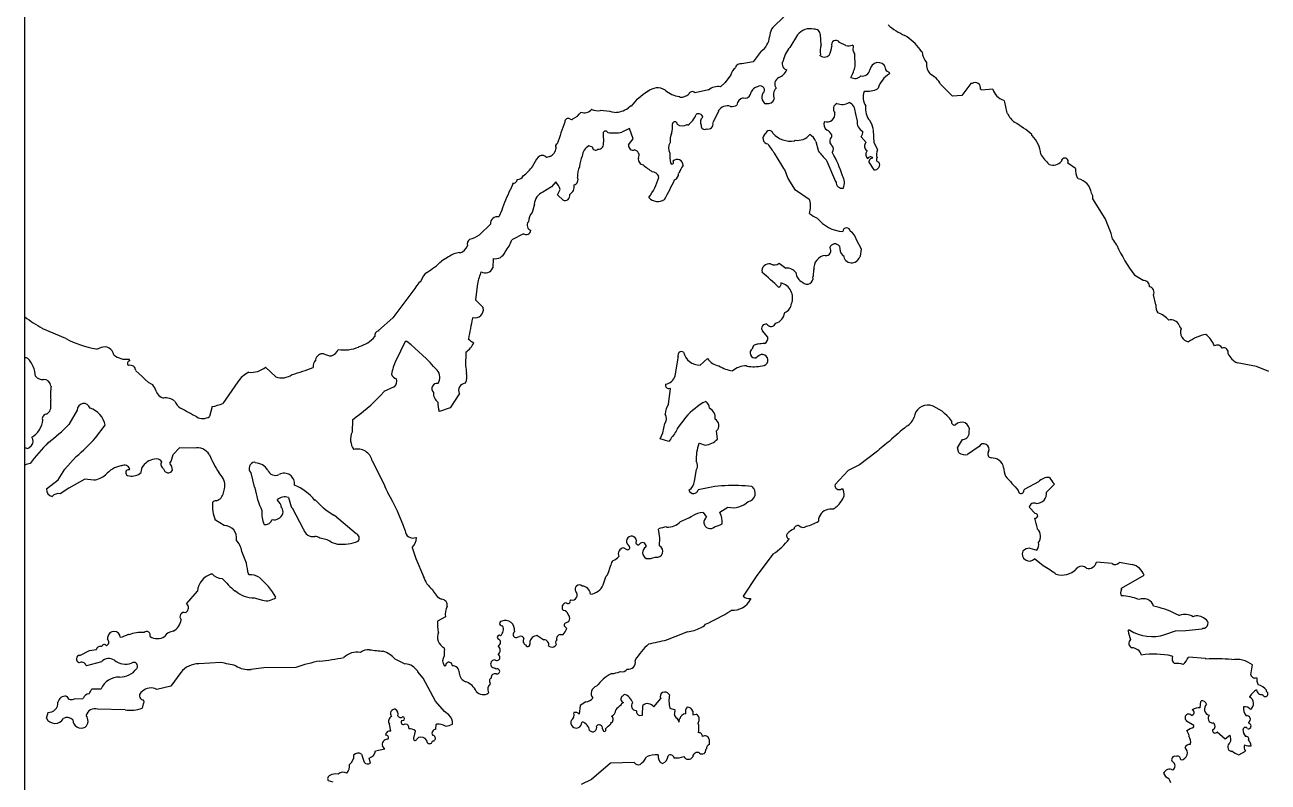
# Model space of a CAD drawing. Header units: millimetres. Extents: x -533 to 177, y -363 to 363.
# Drawn here: x -177.3 to 0.5, y -248.6 to -140.4 of the extents above; entities that cross this region are included whole.
import ezdxf

# ---------------------------------------------------------------- set-up
doc = ezdxf.new("R2010")
doc.units = ezdxf.units.MM

msp = doc.modelspace()

# ---------------------------------------------------------------- linework, layer by layer
at = {"color": 7, "linetype": 'Continuous', "lineweight": 25}
for p, q in [((-177.25, -357.5), (-177.25, 357.5)), ((-67.15, -137.62), (-70.32, -140.72)), ((-70.32, -140.72), (-70.52, -140.97)), ((-66.78, -141.79), (-67.91, -143.58)), ((-63.4, -143.2), (-63.52, -141.79)), ((-51.12, -142.07), (-51.46, -141.89)), ((-59.89, -143.28), (-60.82, -142.88)), ((-58.8, -143.41), (-58.97, -143.25)), ((-58.86, -143.98), (-58.8, -143.41)), ((-73.12, -145.64), (-74.78, -145.94)), ((-71.99, -144.11), (-73.12, -145.64)), ((-68.86, -145.53), (-68.94, -145.61)), ((-63.61, -144.71), (-63.53, -144.63)), ((-63.52, -144.8), (-63.61, -144.71)), ((-58.76, -144.26), (-58.86, -143.98)), ((-58.6, -144.49), (-58.76, -144.26)), ((-58.55, -146.25), (-58.6, -144.49)), ((-48.99, -144.23), (-49.07, -144.15)), ((-76.33, -147.49), (-77.13, -148.6)), ((-54.17, -146.73), (-54.2, -146.47)), ((-54.05, -146.96), (-54.17, -146.73)), ((-53.59, -147.2), (-54.05, -146.96)), ((-53.67, -147.37), (-53.59, -147.2)), ((-77.13, -148.6), (-77.79, -149.2)), ((-44.64, -150.55), (-46.35, -148.84)), ((-42.01, -148.73), (-43.3, -150.43)), ((-41.93, -148.72), (-42.01, -148.73)), ((-41.84, -148.72), (-41.93, -148.72)), ((-83.6, -150.7), (-83.69, -150.61)), ((-79.53, -149.66), (-81.44, -150.05)), ((-57.28, -149.89), (-57.2, -149.81)), ((-55.37, -149.51), (-55.29, -149.42)), ((-43.3, -150.43), (-44.64, -150.55)), ((-40.56, -149.61), (-40.65, -149.52)), ((-40.48, -149.69), (-40.56, -149.61)), ((-38.89, -149.56), (-40.48, -149.69)), ((-96.18, -152.46), (-96.26, -152.46)), ((-93.58, -152.72), (-95, -152.59)), ((-93.28, -152.83), (-93.58, -152.72)), ((-92.96, -152.87), (-93.28, -152.83)), ((-90.67, -151.98), (-91.03, -152.27)), ((-90.59, -151.97), (-90.67, -151.98)), ((-78.11, -152.72), (-78.9, -154.33)), ((-78.11, -152.64), (-78.11, -152.72)), ((-71.28, -151.61), (-71.37, -151.62)), ((-37.26, -151.19), (-37.34, -151.11)), ((-82.49, -154.68), (-82.57, -154.6)), ((-58.54, -152.86), (-58.34, -153.94)), ((-58.34, -153.94), (-58.26, -154.02)), ((-36.79, -153.02), (-36.88, -152.93)), ((-94.58, -156.01), (-94.55, -157.1)), ((-90.84, -155.16), (-91.91, -155.69)), ((-90.3, -156.65), (-90.84, -155.16)), ((-61.87, -156.37), (-61.91, -156.07)), ((-57.69, -156.34), (-57, -157.16)), ((-55.83, -157.21), (-55.96, -155.38)), ((-33.28, -156.18), (-33.28, -156.01)), ((-96.12, -157.81), (-96.62, -157.66)), ((-90.94, -157.5), (-90.3, -156.65)), ((-67.21, -156.94), (-67.13, -156.85)), ((-64.19, -157.02), (-63.83, -158.27)), ((-55.38, -158.12), (-55.83, -157.21)), ((-55.38, -158.2), (-55.38, -158.12)), ((-102.22, -159.15), (-102.68, -159.33)), ((-69.04, -160.42), (-70.09, -158.69)), ((-63.83, -158.27), (-63.82, -158.35)), ((-62.7, -159.66), (-62.61, -159.82)), ((-62.61, -159.82), (-61.36, -162.72)), ((-61.81, -158.63), (-61.81, -158.55)), ((-56.88, -158.33), (-56.88, -158.41)), ((-83.72, -161.49), (-83.81, -161.57)), ((-56.59, -159.99), (-55.89, -161.06)), ((-27.04, -160.86), (-28.15, -160.14)), ((-107.51, -163.05), (-107.83, -163.9)), ((-107.52, -162.97), (-107.51, -163.05)), ((-101.98, -163.49), (-103.22, -164.27)), ((-101.33, -162.8), (-101.98, -163.49)), ((-86.72, -162.07), (-86.64, -161.98)), ((-86.63, -162.15), (-86.72, -162.07)), ((-67.1, -163.96), (-68.15, -162.32)), ((-61.36, -162.72), (-61.28, -162.8)), ((-26.67, -162.36), (-26.75, -162.28)), ((-107.83, -163.9), (-107.91, -163.98)), ((-101.12, -164.64), (-100.72, -163.87)), ((-101.03, -164.72), (-101.12, -164.64)), ((-100.34, -165.37), (-101.03, -164.72)), ((-65.14, -165.33), (-67.1, -163.96)), ((-22.84, -168.02), (-24.58, -165.23)), ((-109.08, -166.86), (-109.48, -167.79)), ((-104.42, -165.98), (-104.73, -167.16)), ((-65.05, -165.41), (-65.14, -165.33)), ((-110.7, -168.83), (-112.25, -170.37)), ((-105.98, -170.2), (-107.63, -171.09)), ((-57.67, -172.4), (-58.38, -171.08)), ((-21.75, -171), (-21.75, -170.92)), ((-116.68, -173.51), (-117.67, -174.12)), ((-115.02, -172.96), (-115.11, -172.88)), ((-110.32, -173.75), (-110.36, -175.09)), ((-60.32, -173.31), (-60.24, -173.31)), ((-57.89, -173.49), (-57.81, -173.41)), ((-57.81, -173.41), (-57.67, -172.4)), ((-69.41, -174.39), (-68.47, -175.12)), ((-64.51, -176.27), (-64.45, -175.34)), ((-112.56, -177.32), (-112.83, -179.67)), ((-69.22, -177.62), (-69.33, -177.78)), ((-69.16, -177.23), (-69.22, -177.62)), ((-64.59, -176.35), (-64.51, -176.27)), ((-17.41, -176.91), (-18.6, -176.19)), ((-121.81, -178.41), (-124.64, -182.25)), ((-69.33, -177.78), (-69.48, -177.91)), ((-15.56, -180.37), (-15.93, -178.96)), ((-112.83, -179.67), (-111.71, -180.81)), ((-124.64, -182.25), (-126.68, -184.06)), ((-113.18, -182.19), (-113.26, -182.28)), ((-174.68, -183.78), (-174.77, -183.7)), ((-171.38, -185.2), (-174.68, -183.78)), ((-71.04, -184.97), (-71.82, -184.07)), ((-166.68, -186.6), (-166.99, -186.75)), ((-166.35, -186.49), (-166.68, -186.6)), ((-129.46, -186.31), (-129.54, -186.4)), ((-122.87, -185.63), (-124.22, -188.35)), ((-122.62, -185.63), (-122.87, -185.63)), ((-166.99, -186.75), (-167.08, -186.67)), ((-114.22, -187.15), (-114.25, -189.08)), ((-84.27, -190.52), (-83.84, -188)), ((-83.84, -187.81), (-83.84, -187.75)), ((-83.84, -187.87), (-83.84, -187.81)), ((-83.84, -187.94), (-83.84, -187.87)), ((-83.84, -188), (-83.84, -187.94)), ((-80.72, -189), (-79.66, -188.05)), ((-72.47, -187.77), (-72.7, -187.95)), ((-160.94, -190.2), (-161.39, -189.78)), ((-141.38, -190.65), (-142.84, -189.27)), ((-74.11, -189.07), (-74.02, -189.15)), ((-1.19, -189.17), (-3.96, -188.66)), ((0.59, -189.88), (-1.19, -189.17)), ((-160.49, -190.63), (-160.94, -190.2)), ((-160.04, -191.06), (-160.49, -190.63)), ((-159.59, -191.48), (-160.04, -191.06)), ((-159.26, -191.65), (-159.59, -191.48)), ((-158.97, -191.82), (-159.26, -191.65)), ((-146.8, -191.39), (-148.97, -194.46)), ((-114.27, -191.5), (-114.35, -191.59)), ((-125.94, -192.82), (-126.37, -193.29)), ((-124.45, -192.11), (-125.94, -192.74)), ((-125.94, -192.74), (-125.94, -192.82)), ((-115.14, -193.03), (-116.43, -195.07)), ((-85.25, -194.56), (-84.97, -192.38)), ((-84.97, -192.38), (-85.06, -192.3)), ((-173.55, -194.62), (-173.55, -193.98)), ((-169.77, -195.44), (-170.97, -197.48)), ((-150.46, -194.91), (-150.84, -196.35)), ((-116.43, -195.07), (-118, -195.62)), ((-174.66, -196.83), (-174.75, -196.75)), ((-130.43, -196.79), (-130.46, -198.55)), ((-82.77, -196.41), (-83.98, -198.04)), ((-167.15, -199.38), (-165.78, -197.59)), ((-86.45, -199.53), (-86.06, -198.68)), ((-86.06, -198.68), (-85.76, -197.33)), ((-84.04, -198.25), (-84.13, -198.44)), ((-83.98, -198.04), (-84.04, -198.25)), ((-78.25, -199.55), (-78.37, -198.39)), ((-177.25, -200.76), (-176.87, -200.9)), ((-176.87, -200.9), (-176.68, -200.82)), ((-176.68, -200.82), (-176.31, -200.46)), ((-155.15, -200.81), (-156.05, -201.76)), ((-153.06, -200.84), (-155.15, -200.81)), ((-85.19, -199.91), (-86.45, -199.53)), ((-80.91, -200.21), (-80.83, -200.12)), ((-80.83, -200.12), (-79.99, -200.44)), ((-43.94, -200.79), (-43.22, -199.6)), ((-43.75, -201.54), (-43.94, -200.79)), ((-43.22, -199.6), (-43.13, -199.6)), ((-40.85, -200.62), (-42.49, -201.76)), ((-171.55, -203.85), (-169.92, -202.05)), ((-55.54, -201.44), (-57.92, -203.26)), ((-172.51, -205.38), (-171.55, -203.85)), ((-163.45, -203.38), (-163.53, -203.38)), ((-162.34, -203.93), (-162.26, -203.85)), ((-160.51, -203.63), (-160.74, -204.48)), ((-149.17, -204.77), (-149.54, -204.34)), ((-144.94, -204.38), (-144.47, -206.37)), ((-144.31, -202.94), (-144.39, -202.86)), ((-127.59, -202.65), (-125.91, -206.04)), ((-81.52, -205.58), (-81.23, -203.9)), ((-59.57, -204.06), (-61.44, -206.04)), ((-57.92, -203.26), (-59.57, -204.06)), ((-174.14, -206.68), (-172.51, -205.38)), ((-168.66, -205.28), (-170.97, -206.59)), ((-167.41, -205.41), (-168.66, -205.28)), ((-160.74, -204.48), (-160.82, -204.48)), ((-32.35, -205.66), (-34.32, -206.72)), ((-31.22, -207.14), (-30.08, -206.02)), ((-170.97, -206.59), (-172.2, -207.38)), ((-148.84, -207.23), (-148.72, -206.66)), ((-144.47, -206.37), (-144.38, -206.46)), ((-144.38, -206.46), (-144.38, -206.54)), ((-139.57, -207.91), (-139.2, -209.24)), ((-60.5, -206.68), (-60.42, -206.68)), ((-60.42, -206.68), (-60.33, -206.67)), ((-141.15, -208.29), (-141.15, -208.21)), ((-139.2, -209.24), (-139.12, -209.32)), ((-139.12, -209.32), (-139.03, -209.4)), ((-139.03, -209.4), (-137.45, -212.37)), ((-135.72, -208.31), (-135.8, -208.31)), ((-135.33, -208.68), (-135.72, -208.31)), ((-134.94, -209.04), (-135.33, -208.68)), ((-134.56, -209.41), (-134.94, -209.04)), ((-134.17, -209.77), (-134.56, -209.41)), ((-77.89, -210), (-76.74, -209.3)), ((-61.76, -209.56), (-62.17, -209.59)), ((-32.81, -210.19), (-33.67, -209.29)), ((-148.75, -211.93), (-150.02, -211.13)), ((-133.06, -210.5), (-134.17, -209.77)), ((-132.98, -210.49), (-133.06, -210.5)), ((-129.9, -213.09), (-132.98, -210.49)), ((-80.31, -210.06), (-79.79, -210.72)), ((-77.88, -210.08), (-77.89, -210)), ((-63.8, -210.95), (-63.8, -211.28)), ((-32.78, -211.23), (-32.87, -210.86)), ((-32.69, -211.61), (-32.78, -211.23)), ((-137.45, -212.37), (-137.44, -212.45)), ((-86.48, -213.66), (-86.69, -212.41)), ((-32.59, -211.98), (-32.69, -211.61)), ((-32.5, -212.35), (-32.59, -211.98)), ((-32.5, -212.44), (-32.5, -212.35)), ((-133.46, -214.27), (-132.54, -214.58)), ((-121.9, -215.04), (-121.36, -216.62)), ((-121.36, -213.61), (-121.27, -213.69)), ((-90.83, -214.89), (-90.97, -214.7)), ((-89.47, -214.66), (-89.39, -214.57)), ((-86.54, -214.83), (-86.48, -213.66)), ((-145.59, -217.28), (-146.22, -215.62)), ((-121.36, -216.62), (-120.28, -219.18)), ((-91.65, -215.11), (-91.29, -215.28)), ((-87.16, -216.44), (-87.08, -216.43)), ((-70.28, -215.98), (-72.62, -219.05)), ((-33.59, -215.14), (-32.58, -215.45)), ((-31.68, -217.68), (-32.93, -216.66)), ((-93.95, -218.96), (-93.79, -218.5)), ((-93.79, -218.5), (-93.64, -218.03)), ((-93.64, -218.03), (-93.49, -217.57)), ((-26.75, -217.92), (-26.99, -218.14)), ((-21.83, -217.33), (-24.06, -217.14)), ((-18.98, -217.51), (-20.83, -217.22)), ((-150.57, -218.83), (-150.48, -218.83)), ((-145.21, -218.94), (-145.3, -218.86)), ((-94.57, -220.4), (-94.27, -219.38)), ((-94.27, -219.38), (-94.13, -219.15)), ((-94.13, -219.15), (-93.95, -218.96)), ((-72.62, -219.05), (-74.55, -222.03)), ((-20.47, -220.89), (-17.25, -219)), ((-154.13, -223.11), (-152.59, -221.31)), ((-147.24, -221.25), (-147.15, -221.25)), ((-20.47, -220.97), (-20.47, -220.89)), ((-20.47, -221.06), (-20.47, -220.97)), ((-144.45, -222.26), (-143.27, -222.56)), ((-99.28, -222.62), (-99.2, -222.53)), ((-73.54, -222.34), (-73.53, -222.42)), ((-73.53, -222.42), (-73.53, -222.5)), ((-154.26, -224.37), (-154.18, -224.28)), ((-117.12, -224.95), (-118.27, -225.56)), ((-76.25, -224), (-76.33, -224.09)), ((-12.26, -224.76), (-12.78, -224.52)), ((-12.17, -224.76), (-12.26, -224.76)), ((-162.46, -227.44), (-162.37, -227.52)), ((-107.28, -227.02), (-107.27, -227.1)), ((-100.32, -227.5), (-100.01, -227.09)), ((-100.12, -226.05), (-100.03, -225.82)), ((-100.09, -226.3), (-100.12, -226.05)), ((-99.76, -226.65), (-100.09, -226.3)), ((-100.01, -227.09), (-99.76, -226.65)), ((-14.27, -227.5), (-12.78, -226.95)), ((-12.78, -226.95), (-11.28, -226.91)), ((-11.28, -226.91), (-8.94, -226.68)), ((-8.94, -226.68), (-8.86, -226.6)), ((-165.45, -228.19), (-165.37, -228.1)), ((-165.37, -228.1), (-165.4, -227.83)), ((-109.56, -229.17), (-109.56, -229.09)), ((-106.75, -227.84), (-106.52, -227.79)), ((-104.16, -227.69), (-104.08, -227.6)), ((-104.08, -227.6), (-103.06, -228.24)), ((-102.37, -229.14), (-102.12, -229.27)), ((-100.74, -227.5), (-100.32, -227.5)), ((-85.42, -228.26), (-85.5, -228.27)), ((-169.4, -230.47), (-168, -229.76)), ((-168, -229.76), (-167, -229.65)), ((-167, -229.65), (-167, -229.57)), ((-122.87, -231.71), (-124.31, -231)), ((-117.33, -229.38), (-117.33, -229.55)), ((-117.33, -229.55), (-117.24, -229.63)), ((-13.18, -230.64), (-13.27, -230.56)), ((-8.49, -230.93), (-10.92, -230.75)), ((-8.41, -231.02), (-8.49, -230.93)), ((-169.45, -231.56), (-169.54, -231.48)), ((-168.44, -231.95), (-168.52, -231.87)), ((-166.28, -231.39), (-168.44, -231.95)), ((-149.22, -231.51), (-152.39, -231.68)), ((-143.09, -232.26), (-144.93, -232.48)), ((-138.49, -232.22), (-143.09, -232.26)), ((-121.08, -232.83), (-121.09, -232.75)), ((-117.26, -231.97), (-117.18, -231.97)), ((-117.18, -231.97), (-117.09, -231.89)), ((-109.97, -232.36), (-110.06, -232.28)), ((-109.89, -232.44), (-109.97, -232.36)), ((-90.02, -231.15), (-90.02, -231.23)), ((-1.99, -233.27), (-1.78, -231.84)), ((-154.95, -232.92), (-156.4, -234.88)), ((-120.31, -233.73), (-121.08, -232.83)), ((-118.54, -237.03), (-120.31, -233.73)), ((-171.33, -236.29), (-171.24, -236.37)), ((-167.68, -235.27), (-166.34, -235.24)), ((-156.4, -234.88), (-158.39, -235.35)), ((-91.84, -236.31), (-91.64, -236.13)), ((-91.64, -236.13), (-91.56, -236.04)), ((-85.2, -236.03), (-85.12, -236.12)), ((-2.16, -236.45), (-2.16, -236.36)), ((0.24, -235.55), (0.24, -235.46)), ((0.25, -235.63), (0.24, -235.55)), ((-170.15, -236.68), (-168.9, -236.64)), ((-160.34, -237.41), (-160.5, -238)), ((-117.25, -238.5), (-118.54, -237.03)), ((-97.87, -237.63), (-98.01, -238.89)), ((-97.05, -237.11), (-97.87, -237.63)), ((-88.98, -239.04), (-88.92, -237.64)), ((-87.33, -237.85), (-86.36, -236.65)), ((-85.07, -238.04), (-84.31, -238.27)), ((-9.22, -237.98), (-9.16, -237.06)), ((-9.16, -237.06), (-9.08, -236.97)), ((-174.17, -239.46), (-173.94, -238.62)), ((-162.91, -238.24), (-166.85, -238.18)), ((-123.14, -239.8), (-123.4, -239.84)), ((-116.65, -238.98), (-117.25, -238.5)), ((-89.91, -238.34), (-89.82, -238.42)), ((-89.38, -239.06), (-88.98, -239.04)), ((-84.03, -239.43), (-83.7, -240.03)), ((-83.7, -240.03), (-83.65, -239.54)), ((-81.76, -238.44), (-81.78, -238.95)), ((-81.78, -238.95), (-81.31, -238.87)), ((-11.18, -239.87), (-11.18, -239.79)), ((-10.16, -240.51), (-11.18, -239.87)), ((-124.95, -241.3), (-125.14, -240.3)), ((-122.89, -240.24), (-122.65, -240.32)), ((-122.65, -240.32), (-122.46, -240.49)), ((-122.46, -240.49), (-122.37, -240.98)), ((-121.44, -241.29), (-121.68, -242.32)), ((-118.52, -241.04), (-118.45, -240.37)), ((-118.45, -240.37), (-118.37, -240.28)), ((-97.64, -240.05), (-97.56, -239.97)), ((-94.69, -240.98), (-94.6, -241.21)), ((-93.45, -240.19), (-93.54, -240.11)), ((-81, -240.1), (-80.99, -240.18)), ((-11.14, -241.21), (-10.89, -241.08)), ((-10.89, -241.08), (-10.65, -240.94)), ((-10.65, -240.94), (-10.4, -240.81)), ((-10.4, -240.81), (-10.15, -240.68)), ((-10.15, -240.6), (-10.16, -240.51)), ((-10.15, -240.68), (-10.15, -240.6)), ((-6.79, -241.42), (-5.67, -242.4)), ((-2.22, -240.13), (-2.31, -240.05)), ((-2.22, -240.21), (-2.22, -240.13)), ((-125.8, -243.83), (-126.12, -243.46)), ((-121.26, -242.51), (-120.96, -242.22)), ((-79.43, -242.48), (-79.41, -243.24)), ((-10.87, -242.04), (-10.79, -241.95)), ((-5.67, -242.4), (-5.02, -241.88)), ((-129.13, -244.59), (-128.76, -245.75)), ((-127.84, -245.89), (-128.02, -245.15)), ((-127.13, -244.12), (-125.8, -243.83)), ((-79.81, -243.83), (-79.89, -243.92)), ((-4.79, -244.21), (-4.71, -244.13)), ((-3.69, -244.68), (-2.78, -244.16)), ((-93.55, -245.88), (-96.25, -248.21)), ((-90.12, -245.79), (-93.55, -245.88)), ((-12.03, -245.33), (-11.95, -245.41)), ((-133.2, -248.59), (-133.86, -248.39)), ((-96.25, -248.21), (-97.73, -248.92)), ((-13.58, -248.38), (-13.71, -248.05)), ((-13.45, -248.71), (-13.58, -248.38))]:
    msp.add_line(p, q, dxfattribs=at)
for centre, radius, start, end in [((-47.26, -132.66), 10.13, 229.3527, 245.5166), ((-73.67, -141.75), 2.9, 305.4773, 353.6278), ((-67.59, -142.27), 3.21, 156.1932, 176.4678), ((-65.03, -143.06), 2.16, 74.6898, 144.0717), ((-64.36, -141.81), 0.841, 1.6836, 96.8885), ((-55.56, -148.5), 7.81, 33.8126, 55.3714), ((-64.39, -146.5), 4.57, 140.2995, 167.7193), ((-60.62, -144.17), 2.95, 160.8087, 188.9001), ((-66, -142.86), 4.15, 333.9601, 352.2886), ((-61.34, -143.16), 0.599, 28.0606, 204.6115), ((-59.46, -142.05), 1.3, 250.7628, 292.3463), ((-68.13, -145.93), 0.862, 158.7296, 257.5168), ((-62.98, -143.89), 1.06, 238.8784, 311.8685), ((-46.17, -143.92), 2.83, 186.2675, 219.3553), ((-46.25, -145.94), 2.13, 174.2202, 225.7716), ((-74.73, -147.78), 1.62, 126.0683, 169.6694), ((-74.95, -146.68), 0.765, 76.9464, 163.3927), ((-70.34, -145.85), 2.22, 293.3163, 335.5595), ((-64.48, -144.87), 6.09, 330.5952, 346.8616), ((-57.53, -146.57), 1.1, 257.9196, 349.2106), ((-55.28, -146.91), 1.17, 22.4537, 173.3472), ((-51.73, -150.56), 3.74, 121.3052, 162.2077), ((-49.22, -150.31), 3.22, 27.1645, 62.4835), ((-78.15, -151.35), 2.18, 80.5103, 129.3938), ((-72.23, -150.55), 1.36, 102.1317, 170.9876), ((-72.13, -149.69), 0.609, 334.8136, 129.7309), ((-69.07, -148.79), 0.984, 113.5368, 218.5368), ((-58.6, -146.85), 1.16, 240.2615, 316.2779), ((-41.41, -149.36), 0.774, 347.8122, 124.2307), ((-83.99, -157.13), 8.38, 120.3469, 141.9942), ((-86.81, -151.47), 2.11, 58.0356, 131.9518), ((-83.06, -146.62), 4.04, 229.1711, 261.0287), ((-83.52, -148.98), 1.72, 267.3848, 312.602), ((-81.83, -150.46), 0.567, 46.3809, 157.3528), ((-74.27, -151.94), 1.19, 104.2587, 173.8392), ((-74.29, -150.07), 0.769, 249.1938, 339.1689), ((-70.84, -150.7), 1.06, 134.5039, 240.0377), ((-71.09, -150.63), 1, 259.0229, 343.582), ((-68.92, -150.36), 1.33, 133.6419, 204.4301), ((-55.08, -150.71), 2.34, 159.5681, 212.7022), ((-56.83, -146.3), 3.53, 264.0689, 294.5841), ((-36.62, -148.83), 2.39, 197.7435, 252.2839), ((-100.2, -151.06), 3.03, 295.484, 323.9536), ((-97.27, -151.6), 1.33, 248.6923, 319.4936), ((-95.36, -150.47), 2.15, 247.4938, 279.3661), ((-93.06, -149.13), 3.74, 271.6492, 302.9208), ((-76.84, -153.44), 1.51, 72.1239, 147.8585), ((-76.16, -150.76), 1.26, 260.0871, 303.6607), ((-60.81, -152.37), 0.862, 114.4028, 220.6412), ((-60.42, -149.8), 1.93, 247.2671, 301.3053), ((-60.07, -152.84), 1.54, 359.5654, 64.4899), ((-54.39, -152.33), 2.69, 172.5472, 219.2147), ((12.63, -141.19), 50.88, 191.3393, 193.3517), ((-13.63, -186.03), 92.09, 159.8051, 161.8626), ((-99.54, -154.24), 0.525, 65.7796, 180.1756), ((-99.1, -153.62), 0.261, 212.3997, 319.1096), ((-88.13, -154.85), 3.47, 342.9123, 6.0437), ((-84.34, -154.53), 0.344, 356.8093, 171.4478), ((-83.25, -153.48), 1.3, 235.1123, 301.2758), ((-84.34, -151.98), 3.27, 304.3569, 339.1541), ((-80.97, -153.71), 0.647, 15.7798, 118.4618), ((-79.7, -154.26), 0.974, 131.5758, 207.3503), ((-79.56, -154.55), 0.689, 249.3962, 18.2761), ((-62.01, -154.55), 1.01, 156.3669, 236.6224), ((-62.57, -153.09), 1.12, 250.8101, 8.0636), ((-56.78, -154.25), 1.5, 170.9999, 242.8193), ((-59.44, -155.93), 3.53, 9.0408, 32.6129), ((-33.79, -151.65), 3.29, 204.5093, 232.8158), ((-44.98, -170.18), 18.37, 50.4381, 59.958), ((-94.24, -155.9), 0.358, 25.481, 198.7362), ((-93.08, -149.74), 6.06, 262.0286, 281.0963), ((-82.45, -156.89), 2.57, 156.536, 186.2706), ((-80.1, -154.82), 0.477, 166.2979, 309.448), ((-70.94, -156.58), 0.804, 119.4634, 262.5851), ((-70.83, -155.96), 0.51, 11.942, 171.1757), ((-67.73, -153.42), 3.56, 223.1582, 278.5147), ((-66.81, -154.6), 2.27, 262.0665, 320.6551), ((-65.94, -157.69), 1.87, 20.929, 61.8072), ((-63.31, -156.76), 1.56, 26.3658, 61.6838), ((-61.44, -156.99), 0.754, 125.2527, 237.8744), ((-58.97, -155.54), 1.51, 327.8738, 358.3831), ((-35.99, -159.07), 3.97, 3.6062, 46.773), ((-102.75, -157.79), 1.46, 291.3097, 353.7105), ((-101.05, -157.7), 0.355, 106.5976, 224.6218), ((-95.85, -159.22), 1.74, 116.4187, 176.2673), ((-95.67, -157.82), 0.442, 179.1053, 316.0847), ((-95.29, -157.35), 0.779, 264.8394, 18.668), ((-90.3, -157.62), 0.649, 169.5585, 289.5881), ((-83.78, -157.96), 1.46, 147.4267, 209.3352), ((-62.86, -152.42), 9.56, 211.2001, 220.9358), ((-62.37, -158.1), 0.712, 321.3392, 41.7885), ((-56.5, -157.7), 0.735, 132.7007, 238.5899), ((-100.9, -162.02), 4.04, 137.1138, 158.623), ((-103.29, -159.74), 0.735, 34.5284, 140.4275), ((-90.45, -161.68), 7.59, 160.1361, 171.9408), ((-90.2, -158.99), 0.763, 328.2429, 81.2845), ((-88.73, -159.55), 0.833, 168.9027, 261.5893), ((-76.89, -158.81), 8.17, 179.0995, 188.9514), ((-84.73, -160.03), 0.231, 191.4489, 57.4267), ((-84, -160.42), 0.839, 357.0208, 135.7019), ((-54.59, -151.56), 11.47, 216.3466, 224.9654), ((-74.73, -166.17), 14.96, 16.4501, 30.2751), ((-56.23, -158.89), 0.807, 143.4563, 228.4465), ((-56.36, -159.67), 0.443, 39.2074, 156.5814), ((-56.02, -159.96), 0.571, 90.1542, 182.9617), ((-54.09, -158.85), 1.44, 153.4175, 201.532), ((-55.18, -159.61), 0.345, 137.5866, 271.9538), ((-24.65, -153.98), 8.83, 213.2378, 225.6332), ((-30.27, -158.87), 1.53, 248.795, 321.1111), ((-28.59, -159.9), 0.497, 331.6618, 171.4965), ((-109.19, -157.37), 5.54, 304.6741, 324.9798), ((-94.61, -162.06), 3.65, 156.8421, 181.2212), ((-80.77, -151.01), 12.37, 229.1799, 236.6238), ((-87.63, -162.42), 1.08, 23.773, 87.2956), ((-84.74, -161.65), 0.941, 293.6955, 4.4801), ((-79.37, -163.21), 4.68, 144.1742, 158.4366), ((-73.88, -163.84), 5.93, 14.8789, 35.2372), ((-55.77, -160.35), 0.723, 260.8448, 32.8903), ((-25.01, -161.18), 2.06, 171.0213, 212.1242), ((-107.43, -162.41), 0.565, 260.6911, 356.1685), ((-106.84, -161.57), 0.879, 268.8438, 336.2058), ((-103.79, -164.93), 3.25, 18.9117, 40.8127), ((-100.05, -163.44), 1.34, 300.9439, 9.053), ((-98.95, -162.49), 0.779, 286.6, 26.9739), ((-95.1, -159.76), 8.8, 323.1323, 344.1977), ((-139.92, -135.91), 61.59, 331.4889, 334.4122), ((-60.41, -162.84), 0.864, 177.1056, 281.0026), ((-62.03, -162.94), 1.94, 337.2802, 31.292), ((-27.16, -164.71), 2.4, 7.5026, 78.3191), ((-79.35, -177.34), 31.53, 154.9313, 160.5788), ((-102.39, -166.14), 2.05, 113.9668, 175.4171), ((-100.03, -164.76), 0.686, 242.3892, 14.4639), ((-86.77, -163.84), 1.76, 222.7396, 303.5303), ((-25.78, -165.06), 1.21, 352.1947, 33.5408), ((-68.74, -166.31), 3.8, 344.4037, 13.7381), ((-109.69, -168.79), 1.02, 78.0941, 182.3466), ((-104.65, -169), 0.796, 141.858, 251.1299), ((-102.99, -168.65), 2.29, 139.3781, 176.4888), ((-59.9, -159.64), 9.28, 236.013, 243.8959), ((-59.95, -164.72), 5.18, 218.9704, 265.8166), ((-39.31, -175.83), 18.23, 15.6207, 25.3512), ((-115.13, -165.78), 5.43, 285.8003, 302.0793), ((-105.59, -169.64), 0.692, 235.2829, 349.9158), ((-59.79, -169.91), 0.545, 5.9497, 177.1664), ((-60.17, -171.42), 1.82, 10.8181, 59.6797), ((-115.69, -171.22), 1.86, 290.8805, 337.6568), ((-113.23, -171.66), 0.783, 122.9254, 200.2365), ((-113.43, -168.93), 6.19, 321.5312, 339.6616), ((-62.69, -172.64), 0.669, 257.5854, 42.3237), ((-61.43, -172.48), 0.819, 37.4392, 159.1047), ((-59.02, -172.12), 1.76, 175.4996, 222.3287), ((-24.03, -173.18), 3.16, 25.1407, 43.6381), ((1.21, -161.49), 24.66, 204.8065, 216.568), ((-125.85, -165.55), 11.84, 300.717, 313.6814), ((-114.64, -176.34), 3.49, 97.7527, 125.8139), ((-110.03, -172.23), 1.55, 259.398, 339.0145), ((-62.6, -175.14), 1.86, 97.1819, 186.3226), ((-59.05, -173.16), 1.2, 186.7546, 344.1319), ((-118.54, -177.47), 2.14, 125.7476, 163.7428), ((-102.85, -179.5), 9.95, 157.1646, 167.3791), ((-111.41, -174.71), 1.11, 236.3265, 340.1938), ((-70.84, -175.54), 1.05, 79.8213, 189.349), ((-91.58, -199.7), 31.04, 44.6005, 50.6051), ((-70.11, -173.63), 1.04, 238.1487, 312.602), ((-68.31, -176.72), 1.6, 37.0629, 95.6577), ((-65.44, -175.68), 1.59, 182.3555, 246.5786), ((-109.51, -186.86), 14.92, 137.9917, 145.5182), ((-69.71, -179.37), 2.21, 337.9885, 75.6881), ((-65.44, -176.54), 0.874, 223.824, 12.4309), ((-17.33, -177.76), 0.863, 357.6597, 95.4583), ((-16.63, -178.58), 0.796, 331.6264, 77.8913), ((-112.91, -181.01), 1.21, 257.2247, 9.1681), ((-69.29, -179.97), 1.65, 293.729, 352.0743), ((-14.06, -180.62), 1.52, 170.4802, 216.8435), ((-164.77, -165.65), 20.64, 232.7835, 241.0091), ((2.84, -207.04), 118.71, 167.9615, 169.41), ((-70.58, -182.75), 0.711, 213.2766, 337.4697), ((-70.46, -181.25), 1.84, 286.8387, 353.0176), ((-16.08, -184.35), 2.94, 37.2999, 74.1495), ((-13.4, -183.82), 1.29, 25.1287, 105.2477), ((-126.5, -184.79), 0.747, 103.459, 189.6675), ((-71.32, -183.73), 0.61, 76.7207, 214.3544), ((-11.47, -183.19), 0.762, 186.4151, 231.0214), ((-10.64, -184.29), 1.41, 158.9255, 259.3039), ((-7.37, -190.45), 5.94, 100.2162, 126.5079), ((-10.79, -187.63), 3.84, 21.1505, 51.9499), ((-164.65, -172.54), 14.34, 242.001, 260.2557), ((-165.83, -187.68), 1.3, 6.9017, 113.4952), ((-131.56, -181.62), 5.19, 260.0352, 292.8859), ((-130.64, -181.97), 4.5, 285.2729, 319.1529), ((-145.23, -213.75), 36.08, 41.763, 51.2045), ((-116.18, -184.37), 3.4, 305.2389, 335.5103), ((-112.34, -183.96), 1.97, 219.6627, 247.71), ((-72.56, -186.7), 0.699, 79.7065, 173.393), ((-71.65, -188.7), 2.8, 87.2704, 106.2358), ((-71.93, -185.11), 0.901, 297.4208, 8.4652), ((-6.79, -186.89), 0.766, 26.5197, 122.3908), ((-5.88, -187.17), 0.661, 343.1357, 109.9913), ((-177.12, -188.64), 0.682, 64.2144, 100.6838), ((-179.75, -190.75), 4, 2.3812, 43.0624), ((-162.76, -185.35), 2.81, 230.5588, 278.3583), ((-162.23, -188.74), 0.363, 95.9371, 239.1027), ((-162.56, -188.35), 0.296, 353.4739, 46.5325), ((-134.81, -189.14), 1.25, 134.0009, 188.8668), ((-134.68, -188.37), 1.01, 81.7617, 172.4308), ((-133.36, -185.28), 2.39, 240.7174, 268.1925), ((-133.98, -186.14), 1.63, 289.3658, 338.7731), ((-117.02, -191.7), 7.94, 155.0165, 169.7496), ((-83.39, -187.55), 0.496, 55.3705, 203.4932), ((-80.73, -186.55), 2.45, 194.011, 270.3113), ((-77.63, -186.69), 2.44, 213.9792, 260.3773), ((-72.86, -187.24), 0.731, 122.5242, 282.529), ((-71.84, -188.28), 0.81, 269.58, 140.799), ((-2.65, -186.08), 2.9, 206.2781, 243.1465), ((-162.16, -189.78), 0.77, 0.1863, 109.1946), ((-143.6, -193.42), 3.79, 115.7769, 147.547), ((-144.92, -186.77), 3.25, 264.2222, 309.7438), ((-147.81, -159.18), 32.36, 285.7111, 291.3225), ((-119.53, -190.74), 1.6, 327.1759, 40.1069), ((-116.1, -190.58), 2.05, 333.3873, 12.5333), ((-63.55, -182.43), 51.14, 187.4742, 188.6767), ((-75.32, -184.59), 5.27, 238.8835, 261.4967), ((-73.93, -192.66), 3.59, 92.8848, 127.1058), ((-73.13, -182.1), 7.11, 262.7667, 280.3499), ((-174.71, -189.68), 1.38, 220.9615, 275.7622), ((-174.53, -192.07), 1.02, 5.4724, 92.3433), ((-160.8, -193.44), 2.44, 17.4158, 41.5146), ((-140.51, -188.28), 2.53, 249.8988, 305.4542), ((-123.88, -189.97), 1, 198.4805, 254.6441), ((-125.18, -191.3), 1.1, 311.9234, 19.3037), ((-118.33, -192.34), 0.739, 79.3795, 227.6101), ((-114.24, -192.59), 1.01, 96.0833, 206.1174), ((-85.2, -191.84), 0.477, 166.3061, 286.8042), ((-85.94, -190.01), 1.74, 279.1524, 342.9171), ((-163.69, -193.14), 9.89, 173.2234, 184.8385), ((-157.05, -192.24), 1.5, 198.3267, 254.7982), ((-157.17, -195.77), 2.1, 50.6834, 97.3837), ((-148.47, -171.79), 30.84, 305.8148, 315.7885), ((-117.3, -193.04), 1.54, 173.9394, 233.9315), ((-174.82, -194.9), 1.3, 303.6686, 12.1945), ((-168.83, -195.41), 0.936, 17.0058, 181.6458), ((-168.91, -198.17), 3.19, 10.5497, 72.1839), ((-153.5, -193.05), 2.58, 205.152, 234.3044), ((-215.38, -309.58), 129.39, 61.0171, 62.1883), ((-151.94, -187.46), 7.6, 281.1855, 292.9865), ((-115.44, -194.55), 2.78, 174.6414, 202.736), ((-82.61, -196.2), 3.11, 148.0873, 176.1505), ((-74.93, -203.45), 10.54, 118.2096, 138.1256), ((-80.82, -195.29), 1.45, 5.4192, 50.8279), ((-80.06, -196.48), 1.5, 350.9719, 62.8385), ((-48.13, -196.7), 2.01, 82.5388, 172.4911), ((-49.63, -200.33), 5.89, 34.8076, 72.5643), ((-177.94, -196.46), 3.29, 300.407, 353.5335), ((-174.09, -196.64), 0.667, 90.9717, 188.8871), ((-151.81, -194.81), 1.81, 241.0541, 302.0691), ((-86.71, -196.63), 1.18, 323.4023, 32.5735), ((-79.11, -197.63), 1.06, 314.5107, 60.0381), ((-52.27, -195.72), 2.27, 297.8204, 341.5486), ((-44.33, -197.08), 0.477, 166.3065, 286.8189), ((-43.34, -198.26), 1.12, 348.3973, 139.6144), ((-191.69, -176.91), 29.2, 307.5201, 315.2115), ((-128.16, -199.6), 2.53, 155.6294, 215.1194), ((-62.94, -214.82), 26.78, 142.2973, 146.1602), ((-30.88, -223.37), 32.72, 128.4172, 133.9295), ((-43.24, -198.6), 1, 276.2061, 6.4351), ((-158.71, -215.84), 21.9, 133.9315, 144.3179), ((-176.92, -199.86), 0.862, 315.6506, 40.6489), ((-182.32, -186.4), 19.96, 308.3912, 319.4474), ((-152.63, -202.85), 2.05, 30.4139, 102.1336), ((-74.68, -202.36), 6.6, 160.9866, 183.2088), ((-80.35, -197.58), 2.88, 277.279, 316.7707), ((-38.58, -219.72), 24.93, 126.9845, 132.8677), ((-40.17, -200.99), 0.767, 333.2339, 151.1669), ((-158.39, -204.83), 2.44, 97.4706, 150.5892), ((-158.45, -203.27), 0.889, 31.25, 106.626), ((-159.66, -201.14), 3.66, 329.1277, 350.3828), ((-132.23, -193.69), 20.32, 203.5416, 211.6039), ((-129.69, -203.13), 2.15, 12.9214, 104.5416), ((-42.83, -199.97), 1.82, 239.6952, 280.802), ((-39.04, -201.69), 0.568, 142.0883, 261.0084), ((-39.01, -203.96), 1.71, 11.2843, 93.8555), ((-176.41, -204.86), 1.8, 92.8995, 117.8617), ((-162.74, -207.16), 3.87, 101.8465, 140.2832), ((-163.05, -204.11), 0.829, 18.1655, 118.5654), ((-162.39, -204.37), 0.442, 83.7055, 246.0173), ((-157.09, -203.17), 0.709, 148.8156, 242.3862), ((-156.75, -203.7), 0.674, 188.6861, 331.8113), ((-157.95, -204.11), 1.8, 2.8957, 37.105), ((-144.32, -203.74), 0.885, 94.5387, 226.0821), ((-144.46, -205.25), 2.31, 33.245, 86.3554), ((-141.47, -203.64), 1.11, 198.0208, 299.4302), ((-82.19, -203.34), 1.11, 329.6796, 33.4377), ((-33.17, -203.33), 4.18, 184.062, 201.6808), ((-167.83, -202.03), 3.4, 277.2045, 308.5824), ((-161.99, -202.91), 1.95, 252.6936, 306.6868), ((-150.87, -206.17), 2.2, 347.2596, 39.6373), ((-140.21, -205.95), 1.52, 353.0968, 117.7128), ((-141.77, -213.24), 7.74, 39.5392, 66.674), ((-119.34, -203.69), 6.97, 199.6659, 210.5225), ((-83.32, -205.34), 1.82, 303.4208, 352.327), ((-60.85, -206.18), 0.607, 166.0845, 304.9854), ((100.33, -84.76), 182.48, 221.1623, 222.0192), ((-30.88, -207.06), 2.03, 87.1682, 136.407), ((-27.29, -203.3), 3.89, 206.3462, 224.1577), ((-173.13, -206.76), 1.02, 175.8351, 256.6801), ((-172.46, -208.58), 1.23, 77.7545, 137.2551), ((-150.37, -206.89), 1.57, 288.6597, 347.5581), ((-131.42, -204.28), 13.15, 189.9114, 204.7108), ((-140.11, -209.45), 1.62, 70.8645, 130.2042), ((-154.84, -223.92), 33.88, 19.4389, 29.5082), ((-81.66, -206.65), 0.695, 197.272, 345.8508), ((-75.97, -226.25), 20.07, 82.3747, 104.4816), ((-74.01, -207.3), 1.18, 278.7746, 53.0656), ((-61.62, -207.42), 1.49, 312.3308, 30.1814), ((-34.86, -206.96), 0.381, 172.7477, 342.1408), ((-34.02, -207.09), 0.48, 129.5139, 178.375), ((-32.61, -207.34), 1.41, 267.6721, 8.4283), ((-145.53, -209.12), 4.92, 174.2603, 204.0515), ((-149.91, -209.04), 0.662, 86.7433, 141.6636), ((-142.59, -209.83), 2.1, 12.7673, 46.9607), ((-141.34, -209.96), 1, 345.9991, 36.6876), ((-76.07, -206.14), 3.23, 258.0843, 313.8771), ((-62.1, -211.32), 1.73, 92.2785, 167.8036), ((-62.84, -207.22), 2.58, 294.758, 329.5667), ((-32.95, -209.42), 0.727, 66.9676, 170.1793), ((-139.22, -210.16), 4.17, 174.6509, 202.7219), ((-142.87, -210.79), 1, 259.0266, 343.585), ((-141.64, -209.75), 1.35, 258.3761, 340.3394), ((-85.26, -209.92), 2.22, 263.2762, 320.9614), ((-86.14, -203.4), 8.34, 288.1851, 301.3325), ((-80.16, -213.2), 3.14, 92.6841, 121.4854), ((-79.28, -211.45), 0.897, 124.7769, 313.154), ((-80.11, -211.31), 2.54, 352.1045, 28.9669), ((-66.46, -207.3), 4.79, 281.1032, 303.7297), ((-32.8, -210.53), 0.34, 256.7336, 92.1398), ((-148.73, -213.67), 1.74, 350.0311, 90.4112), ((-136.06, -212.05), 1.44, 196.361, 279.8659), ((-130.13, -213.72), 0.675, 318.7919, 70.3095), ((-121.81, -212.62), 1.08, 181.2443, 294.4984), ((-85.08, -216.5), 4.4, 95.8302, 111.4709), ((-79.32, -209.01), 3.16, 281.9906, 303.2044), ((-67.89, -213.36), 0.477, 143.6957, 256.2973), ((-66.3, -214.82), 2.63, 112.0081, 138.4875), ((-66.74, -212.46), 0.551, 69.2745, 171.9661), ((-66.01, -211.47), 0.712, 221.8065, 311.787), ((-33.47, -213.47), 1.42, 321.4604, 46.6458), ((-149.87, -216.36), 3.72, 11.5222, 40.0501), ((-135.8, -214.63), 1.16, 50.9457, 90.8151), ((-135.35, -217.21), 3.49, 57.3002, 85.3728), ((-132.01, -207.81), 6.79, 265.5592, 290.6023), ((-123.2, -213.61), 1.93, 312.1681, 357.8255), ((-91.08, -215.07), 0.303, 226.0179, 34.4524), ((-90.53, -214.14), 0.715, 4.2894, 231.9672), ((-89.57, -214.33), 0.347, 135.3651, 287.2506), ((-88.97, -214.88), 0.52, 350.9194, 143.3192), ((-87.99, -215.79), 0.947, 119.6291, 243.4929), ((-86.91, -215.6), 0.854, 258.974, 63.6987), ((-74.75, -208.95), 8.32, 302.4564, 324.1885), ((-33.56, -214.68), 1.25, 322.0155, 15.1148), ((-93.67, -215.4), 1.61, 288.1232, 324.9798), ((-91.57, -215.96), 0.855, 95.0305, 205.2664), ((-88.14, -214.35), 2.3, 263.2133, 295.0954), ((-33.68, -216), 0.998, 155.7221, 318.4726), ((-33.59, -216.47), 1.32, 89.9548, 138.4156), ((-138.82, -216.83), 6.79, 183.7309, 197.3374), ((-92.46, -217.68), 1.03, 133.2912, 173.6778), ((-40.41, -233.33), 17.91, 53.7125, 60.8373), ((-29.01, -216.19), 2.81, 253.535, 316.0666), ((-26.17, -218.62), 0.906, 41.4248, 130.0612), ((-25.21, -216.88), 1.18, 256.3297, 346.8768), ((-21.38, -216.78), 0.712, 231.3264, 321.3194), ((-19.42, -219.76), 2.3, 19.3751, 78.8351), ((-149.74, -221.57), 2.86, 106.8179, 174.7752), ((-149.07, -217.56), 1.91, 222.0229, 270.6994), ((-129.34, -201.41), 26.73, 222.5017, 227.9543), ((-145.01, -221.07), 2.14, 54.9469, 95.4008), ((-151.05, -227.92), 11.27, 30.6503, 49.7913), ((-116.59, -218.02), 3.88, 197.4572, 231.8917), ((-144.51, -218.31), 3.95, 228.0111, 270.8903), ((-116.54, -220.09), 2.63, 201.8284, 244.1297), ((-99.01, -221.84), 0.724, 254.9098, 42.7442), ((-97.99, -221.01), 0.598, 47.182, 214.5168), ((-97.69, -221.89), 1.33, 7.6135, 85.657), ((-96.64, -219.45), 2.28, 276.9219, 335.228), ((-73.68, -220.98), 1.36, 230.2838, 275.9685), ((-19.69, -221.57), 0.93, 146.6205, 206.114), ((-20.62, -228.82), 6.85, 67.5863, 89.2684), ((-154.58, -223.68), 0.723, 303.2587, 51.6959), ((-142.66, -220.66), 2, 252.2229, 310.6266), ((-117.74, -223.33), 0.877, 349.1477, 86.5916), ((-114.76, -224.59), 2.39, 152.6715, 188.5905), ((-99.84, -223.6), 0.626, 92.0237, 229.03), ((-99.62, -222.72), 0.347, 225.3491, 17.2595), ((-76.02, -221.2), 2.81, 265.2604, 332.3735), ((-17.38, -223.94), 1.57, 18.4289, 113.41), ((-18.29, -235.42), 12.21, 63.2029, 78.6813), ((-157.11, -225.06), 2.23, 298.9676, 351.3864), ((-154.47, -224.95), 0.616, 69.9685, 225.776), ((-111.08, -225.79), 7.2, 178.2242, 190.9158), ((-109.06, -225.9), 0.339, 92.3238, 285.0449), ((-108.58, -226.79), 1.32, 350.0163, 111.907), ((-100.28, -224.8), 0.734, 13.1303, 87.6143), ((-100.05, -225.13), 0.691, 271.2006, 45.5235), ((-91.45, -200.17), 28.3, 293.9598, 302.2938), ((-11.43, -226.95), 2.32, 59.383, 108.8772), ((-9.62, -226.34), 1.51, 46, 114.4998), ((-8.8, -225.9), 0.695, 264.6426, 70.4092), ((-164.51, -227.94), 0.896, 3.2464, 173.1771), ((-164.8, -223.11), 4.92, 283.969, 298.4646), ((-160.62, -232.05), 4.86, 85.144, 111.1398), ((-159.84, -227.58), 0.522, 338.9863, 134.1554), ((-155.86, -228.64), 1.64, 95.962, 149.0805), ((-116.48, -227.81), 1.79, 158.3426, 241.6549), ((-110.02, -226.76), 1.18, 309.9721, 26.6709), ((-107.01, -227.47), 0.452, 126.2553, 304.2376), ((-65.5, -273.53), 49.45, 110.1298, 113.7466), ((-82.97, -222.25), 4.87, 275.3328, 298.2104), ((-81.5, -224.65), 2.07, 293.6166, 318.1784), ((-19.39, -227.05), 0.187, 65.0192, 154.9704), ((-0.72, -222.07), 19.46, 194.5843, 198.4059), ((-16.13, -221.81), 5.98, 237.9481, 288.1132), ((-166.45, -229.76), 0.582, 70.5121, 160.5321), ((-165.9, -229.3), 0.367, 31.8834, 165.4869), ((-165.82, -228.6), 0.557, 294.1523, 48.3584), ((-158.29, -226.08), 2, 237.7809, 300.7615), ((-109.43, -227.89), 0.285, 54.4897, 255.4901), ((-110.03, -229.74), 0.735, 304.5425, 50.4105), ((-109.75, -228.61), 0.511, 291.7125, 61.0193), ((-106.32, -228.16), 0.419, 12.2414, 119.0958), ((-105.43, -228.42), 0.596, 143.6859, 249.9386), ((-105.34, -228.93), 0.296, 189.1516, 10.234), ((-104.08, -228.68), 0.995, 94.9973, 191.8118), ((-103.07, -228.96), 0.72, 345.4583, 89.716), ((-101.93, -228.53), 0.768, 255.5599, 326.9098), ((-100.86, -228.65), 0.518, 133.8396, 215.0569), ((-100.61, -228.12), 0.627, 101.7019, 194.6599), ((-79.42, -238.09), 12.67, 133.086, 146.7692), ((-110.53, -121.56), 109.6, 281.8236, 283.2034), ((-18.74, -228.74), 0.691, 130.9503, 248.423), ((-169.37, -230.99), 0.518, 93.3623, 250.8313), ((-165.23, -232.38), 1.45, 57.0488, 136.4605), ((-138.11, -199.45), 31.98, 275.4205, 281.6091), ((-129.78, -232.67), 2.67, 78.9142, 135.0505), ((-128.09, -231.71), 2.04, 86.8332, 125.3954), ((-123.8, -198.77), 31.18, 262.2985, 265.9194), ((-127.59, -234.12), 4.53, 43.5439, 69.5927), ((-116.4, -231.24), 1.13, 142.5671, 220.5493), ((-114.5, -230.27), 2.82, 166.9326, 185.8051), ((-109.8, -230.76), 0.455, 230.9753, 64.7742), ((-19.07, -230.9), 1.52, 17.9668, 86.9717), ((-15.79, -241.75), 11.46, 77.3124, 99.2054), ((-12.51, -230.99), 0.756, 152.4347, 238.7649), ((-16.07, -227.88), 5.89, 318.5839, 330.8056), ((-6.94, -251.3), 20.34, 83.7665, 94.1528), ((-4.13, -234.88), 3.84, 52.2746, 98.9552), ((-169.1, -232.04), 0.601, 17.1255, 126.0322), ((-162.84, -229.2), 2.54, 230.7713, 288.9724), ((-163.8, -230.3), 3.28, 271.6327, 321.5229), ((-161.66, -232.01), 0.535, 322.8955, 130.2278), ((-152.38, -234.96), 3.29, 90.2327, 141.4993), ((-160.44, -289.8), 59.37, 77.028, 79.1022), ((-145.31, -229.27), 3.23, 236.1091, 276.8755), ((-131.07, -252.73), 21.82, 100.6306, 109.9044), ((-123.02, -234.01), 2.31, 33.2378, 86.3647), ((-116.63, -231.91), 0.462, 356.0497, 176.6849), ((-116.14, -232.95), 1, 356.6676, 91.8735), ((-110.08, -231.7), 0.585, 90.9392, 272.1686), ((-109.73, -232.77), 0.365, 247.9315, 115.1832), ((-93.69, -228.92), 4.17, 274.0552, 291.6908), ((-91.92, -231.87), 0.953, 256.3005, 323.6897), ((-90.94, -231.5), 0.961, 257.0724, 16.0482), ((-12.51, -233.91), 2.3, 68.0108, 99.9206), ((-163.82, -236.32), 2.75, 87.8135, 156.7064), ((-113.78, -232.93), 1.37, 183.1158, 252.5107), ((-115.35, -236.93), 2.94, 26.5408, 66.582), ((-109.99, -235.33), 1.09, 128.3874, 206.6616), ((-110.41, -234.11), 0.443, 116.5393, 233.8877), ((-110.02, -233.68), 0.589, 75.4718, 183.4094), ((-90.65, -238.45), 6.03, 117.0926, 143.8804), ((-1.41, -233.12), 0.598, 193.6529, 296.3372), ((0.45, -233.87), 1.61, 172.5855, 209.4566), ((-171.4, -237.44), 1.15, 86.3702, 166.7301), ((-170.56, -236.03), 0.766, 206.5221, 302.3994), ((-168.04, -236.82), 0.872, 92.3436, 168.0934), ((-169.75, -234.51), 2.21, 319.2583, 339.8511), ((-160.28, -236.23), 0.603, 108.9741, 262.3213), ((-159.24, -236.8), 1.68, 59.5908, 137.2157), ((-111.75, -234.84), 1.25, 218.3162, 308.5433), ((-95.26, -235.91), 1.05, 104.4376, 220.1075), ((-91.52, -236.72), 0.525, 127.8097, 250.2855), ((-92.14, -237.82), 1.87, 17.3312, 71.8432), ((-85.77, -236.36), 0.654, 29.57, 206.6789), ((-79.62, -236.93), 5.56, 171.6129, 191.5125), ((0.14, -237.76), 2.69, 119.4252, 148.7183), ((-0.46, -235.35), 0.726, 185.3991, 280.3931), ((-1.56, -236.85), 2.27, 37.5684, 74.4804), ((0.05, -235.97), 0.391, 193.8977, 60.2867), ((-173.85, -237.29), 1.33, 265.8462, 5.1511), ((-167.27, -239.36), 1.26, 70.1098, 166.1438), ((-162.11, -233.88), 4.43, 259.5949, 291.4187), ((-160.52, -237.13), 0.337, 301.3095, 61.8135), ((-97.19, -235.66), 1.45, 275.4101, 320.8427), ((-89.71, -240.89), 4.03, 126.4174, 139.0704), ((-91.38, -237.92), 0.768, 113.9419, 159.1854), ((-89.92, -237.71), 0.626, 134.0786, 271.1161), ((-88.22, -238.43), 1.06, 33.19, 131.9833), ((-81.75, -238.57), 1.07, 139.7383, 192.8668), ((-82.52, -238.67), 0.787, 17.232, 93.3358), ((-9.47, -239.48), 1.52, 80.4494, 126.8632), ((-8.99, -237.67), 0.703, 17.8386, 97.9107), ((-7.73, -238.15), 0.907, 130.006, 256.8903), ((-1.45, -238.08), 1.61, 170.2129, 220.9874), ((-2.96, -239.13), 1.32, 44.7062, 93.1809), ((-2.69, -237.37), 1.07, 308.8773, 59.6952), ((-172.95, -238.81), 1.38, 208.1678, 331.0026), ((-171.22, -240.51), 1.16, 44.8589, 117.0252), ((-169.19, -239.66), 1.21, 181.4692, 298.1345), ((-169.45, -239.83), 1.23, 312.587, 39.1162), ((-124.5, -239.89), 0.766, 116.524, 212.3983), ((-124.38, -238.79), 0.616, 80.7555, 221.8538), ((-124.67, -238.87), 0.783, 342.8768, 60.2137), ((-123.54, -238.95), 0.414, 201.1922, 313.8566), ((-123.14, -240.04), 0.326, 141.966, 321.54), ((-123.28, -239.54), 0.296, 299.4411, 83.4325), ((-117.81, -240.22), 1.7, 357.2345, 47.0012), ((-98.43, -240.07), 0.788, 156.9309, 1.1365), ((-99.62, -238.98), 0.909, 300.7238, 20.3277), ((-98.54, -239.28), 0.661, 36.2605, 109.9938), ((-93.62, -239.62), 0.493, 279.6952, 62.8158), ((-93.83, -238.2), 1.08, 293.7717, 357.2964), ((-89.28, -238.52), 0.555, 169.7523, 258.8402), ((-83.88, -238.96), 0.499, 173.6795, 252.6718), ((-85.97, -238.42), 1.66, 343.1612, 5.1661), ((-82.68, -239.81), 1, 96.168, 164.7851), ((-81.66, -239.61), 0.821, 323.4513, 64.7694), ((-10.9, -239.37), 0.506, 43.849, 236.0021), ((-10.49, -238.63), 0.386, 263.413, 74.6448), ((-7.47, -239.49), 0.653, 135.6679, 271.9026), ((-2.54, -239.61), 0.492, 298.089, 105.0077), ((-125.08, -241.89), 0.603, 77.1991, 181.6758), ((-122.29, -242.31), 1.34, 50.0855, 93.0666), ((-118.47, -241.62), 0.586, 94.2757, 206.9161), ((-118.42, -243.3), 3.01, 64.2009, 89.0568), ((-117.49, -237.29), 3.32, 276.6306, 294.5717), ((-98.14, -241.51), 1.65, 11.054, 69.3868), ((-96.08, -240.8), 0.59, 221.7408, 21.8921), ((-95.15, -240.86), 0.476, 346.2874, 143.6938), ((-94.4, -241.13), 0.21, 202.4577, 50.3237), ((-99.76, -234.37), 8.58, 309.7863, 317.3058), ((-83.61, -240.93), 2.72, 347.3108, 15.8125), ((-80.93, -242.09), 0.571, 0.1669, 92.9537), ((-15.43, -243.71), 4.96, 20.7661, 30.2835), ((-7.09, -241.19), 0.383, 167.3271, 322.6658), ((-7.62, -240.62), 0.512, 288.1441, 70.2168), ((-2.77, -241.11), 0.349, 23.9416, 173.4339), ((-1.76, -241.14), 1.36, 177.127, 222.868), ((-2.37, -240.58), 0.399, 258.9961, 67.2596), ((-125.42, -243.2), 0.744, 90.3362, 199.84), ((-125.57, -242.19), 0.307, 298.6213, 112.2409), ((-121.47, -242.42), 0.234, 154.324, 335.6623), ((-120.64, -243.2), 1.03, 37.029, 108.2673), ((-119.4, -242.67), 0.427, 167.3104, 353.1891), ((-118.98, -242.31), 0.418, 271.2824, 91.8427), ((-80.01, -242.56), 0.585, 7.4532, 126.7797), ((-79.24, -243.78), 0.57, 106.9433, 185.0997), ((-10.71, -243.98), 0.776, 86.9325, 154.2897), ((-11.73, -242.78), 1.14, 338.3685, 41.0207), ((-4.62, -243.55), 0.686, 121.9835, 256.3276), ((-5.8, -242.44), 0.964, 327.2442, 35.8785), ((-2.08, -243.61), 0.889, 155.4938, 218.0293), ((-2.25, -242.16), 1.26, 239.4522, 283.0613), ((-2.64, -242.4), 0.352, 333.1764, 109.5459), ((-3.3, -243.47), 1.34, 3.7213, 42.9874), ((-131.8, -244.79), 1.59, 306.9112, 3.0776), ((-129.6, -245.26), 0.82, 54.3238, 137.5914), ((-128.35, -243.96), 1.23, 285.3699, 352.7295), ((-90.86, -243.79), 2.74, 304.3717, 334.1729), ((-87.06, -247.61), 2.94, 83.391, 116.7908), ((-85.64, -244.92), 1.11, 167.9205, 245.2333), ((-86.53, -244.77), 1.23, 290.0885, 357.8908), ((-84.96, -245.21), 0.516, 8.9482, 130.5565), ((-84.16, -242.19), 2.95, 264.2366, 292.3083), ((-82.4, -244.63), 0.701, 204.6235, 331.5899), ((-81.13, -245.01), 0.658, 59.381, 176.0431), ((-80.45, -244), 0.563, 231.7909, 8.5562), ((-12.87, -245.35), 0.45, 69.7528, 224.0523), ((-12.49, -245.33), 0.46, 0.5151, 118.5935), ((-12.1, -244.4), 1.03, 278.7883, 47.4639), ((-3.19, -242.56), 2.18, 225.849, 256.7614), ((-132.55, -246.23), 1.72, 320.5105, 5.7487), ((-128.21, -245.28), 0.721, 220.8301, 301.6829), ((-89.57, -245.46), 0.644, 209.9795, 293.3705), ((-13.61, -247.71), 0.959, 61.9702, 155.86), ((-13.5, -246.27), 0.681, 299.5751, 63.3135), ((-133.5, -248.09), 0.47, 107.9946, 219.8193), ((-132.76, -249.29), 1.87, 81.2527, 118.1266), ((-131.77, -248.23), 1.06, 58.8591, 131.892), ((-13.33, -246.87), 1.24, 201.2117, 251.9044)]:
    msp.add_arc(centre, radius, start, end, dxfattribs=at)

doc.saveas('drawing.dxf')
